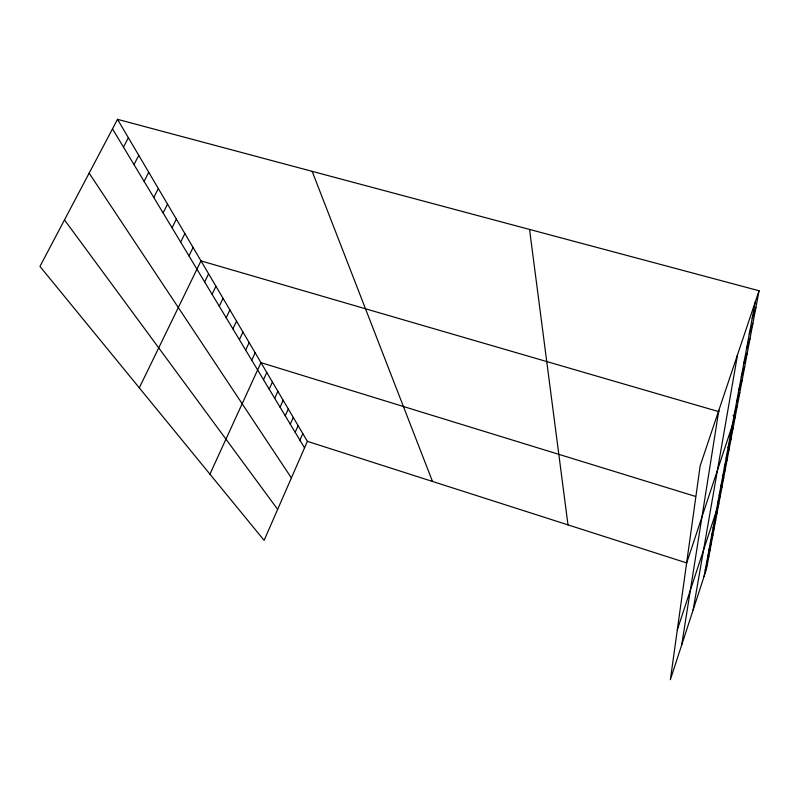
<?xml version="1.0" encoding="UTF-8"?>
<svg xmlns="http://www.w3.org/2000/svg" width="799" height="799" viewBox="0 0 799 799"><rect width="100%" height="100%" fill="white"/><g stroke="black" fill="none" stroke-linecap="round" stroke-linejoin="round"><path stroke-width="1.2" d="M681.667 645.063L718.85 410.267M693.113 609.987L737.567 354.606M704.039 576.508L755.245 302.062M759.05 290.756L706.416 569.248L670.371 679.669L700.164 465.827L759.05 290.756L117.523 119.331L39.95 266.427L264.109 540.374L307.385 441.348L117.523 119.331M708.973 550.102L711.48 542.421M707.684 557.013L710.151 549.452M706.426 563.714L708.863 556.254M705.217 570.206L707.624 562.856M719.22 495.14L722.026 486.621M717.632 503.65L720.398 495.25M677.292 629.952L718.82 503.59M714.576 520.039L717.252 511.899M713.108 527.939L715.734 519.919M711.679 535.57L714.266 527.67M710.301 542.95L712.858 535.17M728.079 447.67L731.135 438.431M726.171 457.887L729.177 448.798M724.333 467.725L727.29 458.786M722.566 477.203L725.472 468.404M720.868 486.331L723.724 477.672M736.508 402.516L739.794 392.609M734.271 414.501L737.497 404.773M686.581 563.305L735.29 416.449L732.983 415.77M730.056 437.053L733.172 427.655M746.476 349.063L750.041 338.406M743.819 363.325L747.315 352.868M741.272 376.958L744.698 366.691M738.835 390.012L742.191 379.934M752.179 318.481L755.904 307.395M749.262 334.132L752.908 323.265M299.915 440.199L302.811 433.607M295.171 432.309L298.117 425.627M290.277 424.189L293.273 417.428M285.243 415.83L288.299 408.978M280.049 407.21L283.166 400.269M274.706 398.321L277.872 391.29M269.193 389.163L272.419 382.042M263.5 379.715L266.786 372.494M209.927 474.157L260.973 362.646L695.38 496.379M251.745 360.179L255.161 352.768M245.673 350.092L249.148 342.581M239.39 339.675L242.946 332.054M232.909 328.898L236.534 321.178M226.207 317.772L229.902 309.942M219.276 306.247L223.051 298.307M212.095 294.322L215.95 286.272M204.654 281.977L208.599 273.797M139.306 387.845L200.978 260.883L719.11 411.735M188.963 255.9L193.078 247.48M180.664 242.117L184.879 233.578M172.055 227.815L176.369 219.136M163.096 212.943L167.52 204.135M153.788 197.473L158.322 188.524M144.1 181.383L148.744 172.284M134.002 164.604L138.776 155.366M123.475 147.126L128.369 137.728M307.385 441.348L686.201 562.766M64.479 219.915L277.653 509.372M89.138 173.153L291.395 477.932M112.489 128.879L304.539 447.869M312.159 171.336L432.489 481.447M529.547 229.423L567.989 524.883"/></g></svg>
